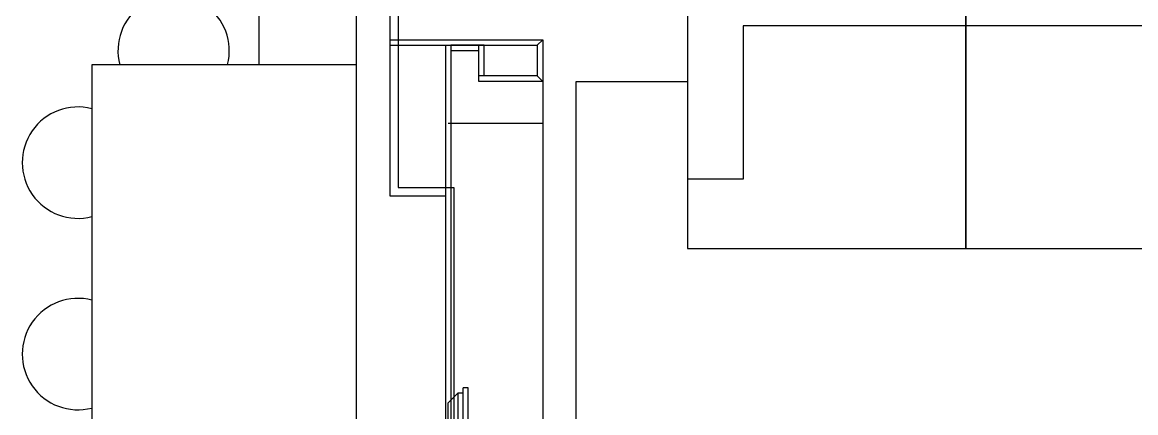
# Model space of a CAD drawing. Header units: millimetres. Extents: x 188.6 to 263.2, y 40.1 to 120.1.
# Drawn here: x 243.453 to 247.455, y 56.448 to 57.849 of the extents above; entities that cross this region are included whole.
import ezdxf

# ---------------------------------------------------------------- set-up
doc = ezdxf.new("R2010")
doc.units = ezdxf.units.MM
doc.layers.add('ARQ', color=8, linetype='Continuous')

# ---------------------------------------------------------------- blocks, each defined once
blk = doc.blocks.new('arq-3pav')
at = {"layer": 'ARQ'}
for p, q in [((39.6452, 18.31), (39.6453, 13.51)), ((39.7653, 18.2), (39.7653, 16.97)), ((39.2953, 18.07), (39.2953, 17.44)), ((40.8353, 17.78), (40.8353, 16.78)), ((41.8353, 16.78), (41.8353, 17.78)), ((41.8353, 17.78), (41.8353, 16.78)), ((41.8353, 17.58), (41.0353, 17.58)), ((41.0353, 17.58), (41.0353, 17.03)), ((42.8353, 17.58), (41.8353, 17.58)), ((39.7653, 17.53), (40.3153, 17.53)), ((40.3153, 17.53), (40.2953, 17.51)), ((40.3153, 17.53), (40.3153, 17.38)), ((39.7653, 17.51), (40.2953, 17.51)), ((39.9653, 17.51), (39.9653, 13.55)), ((39.9853, 17.51), (39.9853, 13.55)), ((40.1053, 17.51), (39.9853, 17.51)), ((40.0853, 17.49), (39.9853, 17.49)), ((40.0853, 17.38), (40.0853, 17.51)), ((40.1053, 17.4), (40.1053, 17.51)), ((40.2953, 17.51), (40.2953, 17.4)), ((39.6452, 17.44), (38.6952, 17.44)), ((38.6952, 17.44), (38.6952, 16.05)), ((40.1053, 17.4), (40.0853, 17.4)), ((40.3153, 17.38), (40.0853, 17.38)), ((40.2953, 17.4), (40.1053, 17.4)), ((40.2953, 17.4), (40.3153, 17.38)), ((40.3153, 17.38), (40.3153, 17.23)), ((40.4353, 13.88), (40.4353, 17.38)), ((40.4353, 17.38), (40.8353, 17.38)), ((39.9753, 17.23), (40.3153, 17.23)), ((40.3153, 17.23), (40.3153, 13.83)), ((41.0353, 17.03), (40.8353, 17.03)), ((40.8353, 16.78), (41.8353, 16.78)), ((41.8353, 16.78), (42.8353, 16.78)), ((39.9753, 16.2262), (40.0112, 16.2621)), ((40.0112, 14.798), (40.0112, 16.2621)), ((40.0112, 16.2621), (40.0292, 16.2621)), ((40.0292, 14.78), (40.0292, 16.28)), ((40.0471, 16.28), (40.0292, 16.28)), ((40.0471, 14.78), (40.0471, 16.28)), ((39.9753, 14.8338), (39.9753, 16.2262))]:
    blk.add_line(p, q, dxfattribs=at)
blk.add_lwpolyline([(39.7953, 9.7699), (43.8353, 9.7699), (43.8353, 11.9899), (46.3453, 11.99), (46.3453, 17.6661), (39.7953, 17.6659), (39.7953, 17), (39.9953, 17), (39.9953, 16.08), (39.7953, 16.08)], close=True, dxfattribs=at)
blk.add_lwpolyline([(39.7653, 16.97), (39.9653, 16.97), (39.9653, 16.11), (39.7653, 16.11)], dxfattribs=at)
for centre, start, end in [((38.9888, 17.4903), 345.6149, 194.5698), ((38.6449, 17.0886), 75.6149, 284.5698), ((38.6449, 16.4014), 75.4302, 284.3851)]:
    blk.add_arc(centre, 0.2, start, end, dxfattribs=at)

msp = doc.modelspace()

# ---------------------------------------------------------------- block references
msp.add_blockref('arq-3pav', (205.0084, 40.2568))

doc.saveas('drawing.dxf')
